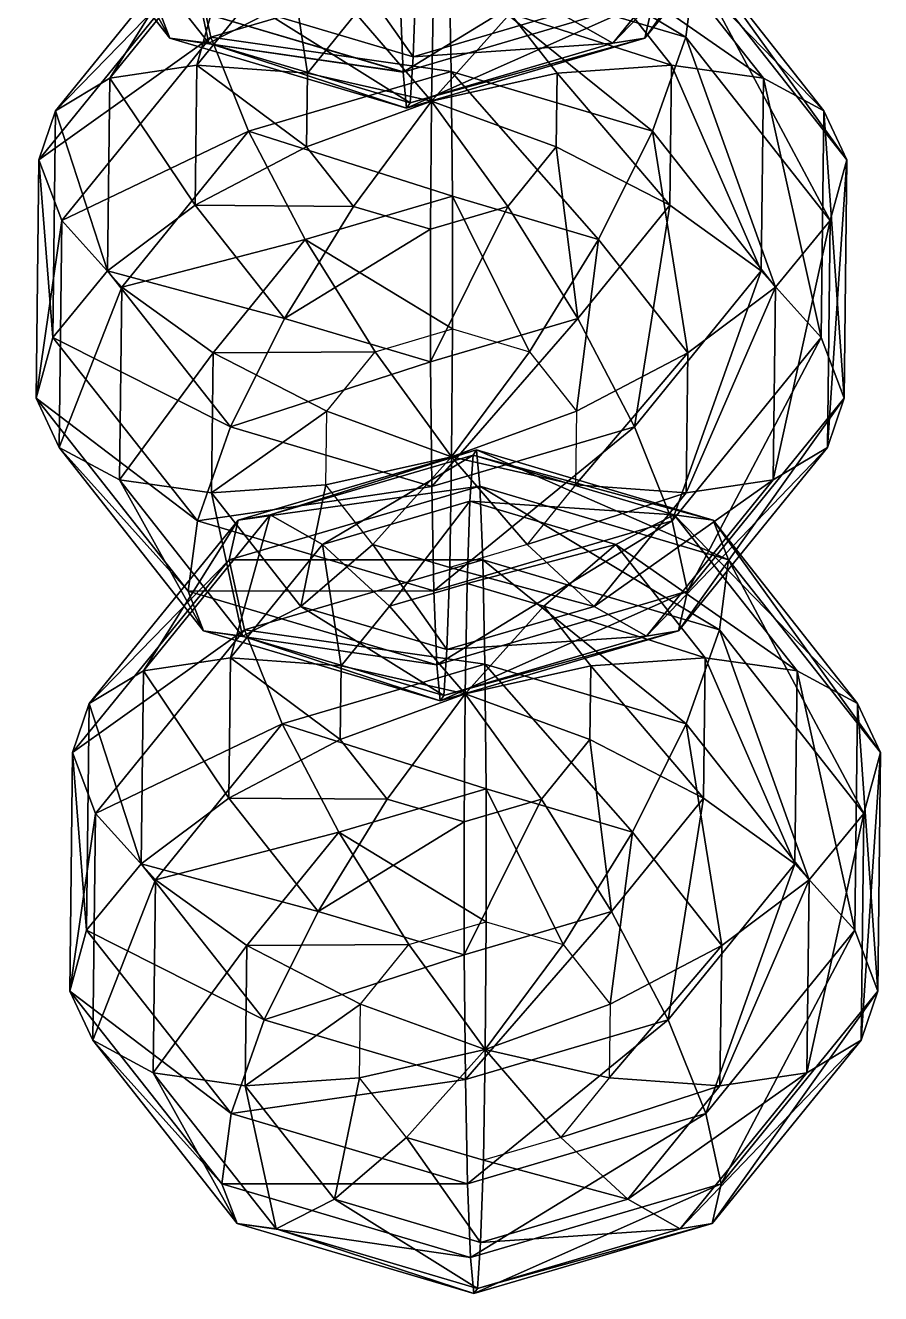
# Model space of a CAD drawing. Header units: metres. Extents: x -232 to 136, y -204 to 253.
# Drawn here: x -228 to -167.6, y -204.3 to -114.8 of the extents above; entities that cross this region are included whole.
import ezdxf

# ---------------------------------------------------------------- set-up
doc = ezdxf.new("R2010")
doc.units = ezdxf.units.M

msp = doc.modelspace()

# ---------------------------------------------------------------- linework, layer by layer
for points in [[(-184.29521, -115.65784, -584.7098), (-183.66586, -112.855415, -593.64557), (-172.60707, -99.23327, -587.6531), (-172.60696, -99.23317, -587.65295)], [(-184.29521, -115.65784, -584.7098), (-172.60707, -99.23327, -587.6531), (-173.77768, -102.7024, -579.01056), (-173.77757, -102.7023, -579.01044)], [(-228.02959, -102.7024, -577.58997), (-218.9209, -112.85541, -592.72235), (-217.82474, -115.65784, -583.8317), (-217.82463, -115.65774, -583.8316)], [(-223.7651, -105.00785, -569.5527), (-228.02959, -102.7024, -577.58997), (-217.82474, -115.65784, -583.8317), (-217.82463, -115.65774, -583.8316)], [(-186.56242, -116.0284, -575.6092), (-184.29521, -115.65784, -584.7098), (-173.77768, -102.7024, -579.01056), (-173.77757, -102.7023, -579.01044)], [(-186.56242, -116.0284, -575.6092), (-173.77768, -102.7024, -579.01056), (-177.61568, -105.00784, -570.76117), (-177.61557, -105.007744, -570.76105)], [(-223.7651, -105.00785, -569.5527), (-217.82474, -115.65784, -583.8317), (-215.08435, -116.0284, -574.8623), (-215.08424, -116.0283, -574.8622)], [(-217.2749, -105.923935, -562.83435), (-223.7651, -105.00785, -569.5527), (-215.08435, -116.0284, -574.8623), (-215.08424, -116.0283, -574.8622)], [(-181.41203, -115.59912, -474.60565), (-180.75665, -110.63917, -482.54715), (-198.32137, -105.435974, -479.68768), (-198.32126, -105.435875, -479.6876)], [(-181.41203, -115.59912, -474.60565), (-198.32137, -105.435974, -479.68768), (-198.11708, -110.65059, -471.8861), (-198.11697, -110.65049, -471.88602)], [(-190.24557, -113.93083, -567.2346), (-186.56242, -116.0284, -575.6092), (-177.61568, -105.00784, -570.76117), (-177.61557, -105.007744, -570.76105)], [(-217.2749, -105.923935, -562.83435), (-215.08435, -116.0284, -574.8623), (-210.96796, -113.93083, -566.692), (-210.96785, -113.93073, -566.6919)], [(-213.11511, -107.46619, -499.66037), (-215.93216, -117.57065, -511.5572), (-222.06186, -118.48673, -504.50836), (-222.06175, -118.48663, -504.50827)], [(-215.38232, -107.83675, -490.55978), (-213.11511, -107.46619, -499.66037), (-222.06186, -118.48673, -504.50836), (-222.06175, -118.48663, -504.50827)], [(-213.11511, -107.46619, -499.66037), (-209.43196, -109.56375, -508.0349), (-215.93216, -117.57065, -511.5572), (-215.93205, -117.57055, -511.5571)], [(-175.91243, -118.48674, -505.71683), (-188.70958, -109.56375, -508.57755), (-184.5932, -107.46619, -500.40723), (-184.5931, -107.46609, -500.40714)], [(-171.64795, -120.79218, -497.6796), (-175.91243, -118.48674, -505.71683), (-184.5932, -107.46619, -500.40723), (-184.5931, -107.46609, -500.40714)], [(-171.64795, -120.79218, -497.6796), (-184.5932, -107.46619, -500.40723), (-181.8528, -107.83675, -491.43777), (-181.85269, -107.83665, -491.43768)], [(-215.38232, -107.83675, -490.55978), (-222.06186, -118.48673, -504.50836), (-225.89986, -120.79218, -496.25894), (-225.89975, -120.79208, -496.25885)], [(-216.01167, -110.63917, -481.62396), (-215.38232, -107.83675, -490.55978), (-225.89986, -120.79218, -496.25894), (-225.89975, -120.79208, -496.25885)], [(-201.35617, -118.05861, -595.58185), (-201.56046, -112.843994, -603.3834), (-184.73598, -107.89546, -601.5419), (-184.73587, -107.89536, -601.54175)], [(-201.35617, -118.05861, -595.58185), (-184.73598, -107.89546, -601.5419), (-183.66586, -112.855415, -593.64557), (-183.66576, -112.855316, -593.64545)], [(-170.02663, -124.26132, -489.11017), (-171.64795, -120.79218, -497.6796), (-181.8528, -107.83675, -491.43777), (-181.85269, -107.83665, -491.43768)], [(-170.02663, -124.26132, -489.11017), (-181.8528, -107.83675, -491.43777), (-180.75665, -110.63917, -482.54715), (-180.75655, -110.63907, -482.54706)], [(-209.43196, -109.56375, -508.0349), (-208.11078, -118.1336, -516.7154), (-215.93216, -117.57065, -511.5572), (-215.93205, -117.57055, -511.5571)], [(-205.87852, -109.57046, -560.1206), (-210.96796, -113.93083, -566.692), (-200.64368, -116.9892, -568.37274), (-200.64357, -116.9891, -568.3726)], [(-209.43196, -109.56375, -508.0349), (-204.69342, -113.924126, -514.86365), (-208.11078, -118.1336, -516.7154), (-208.11067, -118.1335, -516.7153)], [(-205.87852, -109.57046, -560.1206), (-200.64368, -116.9892, -568.37274), (-200.45071, -111.17833, -561.0042), (-200.4506, -111.17823, -561.0041)], [(-182.40263, -117.57065, -512.4352), (-193.79901, -113.924126, -515.1489), (-188.70958, -109.56375, -508.57755), (-188.70947, -109.56365, -508.57745)], [(-175.91243, -118.48674, -505.71683), (-182.40263, -117.57065, -512.4352), (-188.70958, -109.56375, -508.57755), (-188.70947, -109.56365, -508.57745)], [(-216.01167, -110.63917, -481.62396), (-225.89986, -120.79218, -496.25894), (-227.07047, -124.261314, -487.61642), (-227.07036, -124.261215, -487.61633)], [(-214.94156, -115.59912, -473.72763), (-216.01167, -110.63917, -481.62396), (-227.07047, -124.261314, -487.61642), (-227.07036, -124.261215, -487.61633)], [(-198.11708, -110.65059, -471.8861), (-216.01167, -110.63917, -481.62396), (-214.94156, -115.59912, -473.72763), (-214.94145, -115.59902, -473.72754)], [(-197.96497, -118.02163, -466.07727), (-198.11708, -110.65059, -471.8861), (-214.94156, -115.59912, -473.72763), (-214.94145, -115.59902, -473.72754)], [(-183.7548, -122.2311, -468.39062), (-181.41203, -115.59912, -474.60565), (-198.11708, -110.65059, -471.8861), (-198.11697, -110.65049, -471.88602)], [(-183.7548, -122.2311, -468.39062), (-198.11708, -110.65059, -471.8861), (-197.96497, -118.02163, -466.07727), (-197.96486, -118.02153, -466.07718)], [(-171.20718, -128.55455, -480.84744), (-180.75665, -110.63917, -482.54715), (-181.41203, -115.59912, -474.60565), (-181.41193, -115.59902, -474.60556)], [(-171.20718, -128.55455, -480.84744), (-170.02663, -124.26132, -489.11017), (-180.75665, -110.63917, -482.54715), (-180.75655, -110.63907, -482.54706)], [(-200.45071, -111.17833, -561.0042), (-200.64368, -116.9892, -568.37274), (-190.24557, -113.93083, -567.2346), (-190.24547, -113.93073, -567.2345)], [(-218.9209, -112.85541, -592.72235), (-201.56046, -112.843994, -603.3834), (-201.35617, -118.05861, -595.58185), (-201.35606, -118.05851, -595.5817)], [(-201.35617, -118.05861, -595.58185), (-201.35617, -118.05861, -595.58185), (-218.9209, -112.85541, -592.72235), (-218.92079, -112.85531, -592.7222)], [(-217.82474, -115.65784, -583.8317), (-218.9209, -112.85541, -592.72235), (-201.35617, -118.05861, -595.58185), (-201.35606, -118.05851, -595.5817)], [(-199.22682, -112.31625, -514.2653), (-199.36333, -120.12048, -519.47815), (-204.69342, -113.924126, -514.86365), (-204.69331, -113.92403, -514.8635)], [(-201.11969, -120.60637, -586.5513), (-201.35617, -118.05861, -595.58185), (-183.66586, -112.855415, -593.64557), (-183.66576, -112.855316, -593.64545)], [(-201.11969, -120.60637, -586.5513), (-183.66586, -112.855415, -593.64557), (-184.29521, -115.65784, -584.7098), (-184.2951, -115.65774, -584.70966)], [(-193.79901, -113.924126, -515.1489), (-199.36333, -120.12048, -519.47815), (-199.22682, -112.31625, -514.2653), (-199.22672, -112.316154, -514.2652)], [(-210.96796, -113.93083, -566.692), (-215.08435, -116.0284, -574.8623), (-200.87418, -120.23787, -577.17566), (-200.87407, -120.23777, -577.17554)], [(-200.64368, -116.9892, -568.37274), (-200.64368, -116.9892, -568.37274), (-210.96796, -113.93083, -566.692), (-210.96785, -113.93073, -566.6919)], [(-210.96796, -113.93083, -566.692), (-200.87418, -120.23787, -577.17566), (-200.64368, -116.9892, -568.37274), (-200.64357, -116.9891, -568.3726)], [(-204.69342, -113.924126, -514.86365), (-199.36333, -120.12048, -519.47815), (-208.11078, -118.1336, -516.7154), (-208.11067, -118.1335, -516.7153)], [(-200.64368, -116.9892, -568.37274), (-186.56242, -116.0284, -575.6092), (-190.24557, -113.93083, -567.2346), (-190.24547, -113.93073, -567.2345)], [(-190.48326, -118.1336, -517.177), (-199.36333, -120.12048, -519.47815), (-193.79901, -113.924126, -515.1489), (-193.7989, -113.92403, -515.1488)], [(-182.40263, -117.57065, -512.4352), (-190.48326, -118.1336, -517.177), (-193.79901, -113.924126, -515.1489), (-193.7989, -113.92403, -515.1488)], [(-214.94156, -115.59912, -473.72763), (-227.07047, -124.261314, -487.61642), (-225.45909, -128.55455, -479.42682), (-225.45898, -128.55444, -479.42673)], [(-212.27672, -122.2311, -467.64374), (-214.94156, -115.59912, -473.72763), (-225.45909, -128.55455, -479.42682), (-225.45898, -128.55444, -479.42673)], [(-201.11969, -120.60637, -586.5513), (-201.11969, -120.60637, -586.5513), (-217.82474, -115.65784, -583.8317), (-217.82463, -115.65774, -583.8316)], [(-217.82474, -115.65784, -583.8317), (-201.35617, -118.05861, -595.58185), (-201.11969, -120.60637, -586.5513), (-201.11958, -120.60627, -586.55115)], [(-215.08435, -116.0284, -574.8623), (-217.82474, -115.65784, -583.8317), (-201.11969, -120.60637, -586.5513), (-201.11958, -120.60627, -586.55115)], [(-200.87418, -120.23787, -577.17566), (-200.87418, -120.23787, -577.17566), (-215.08435, -116.0284, -574.8623), (-215.08424, -116.0283, -574.8622)], [(-215.08435, -116.0284, -574.8623), (-201.11969, -120.60637, -586.5513), (-200.87418, -120.23787, -577.17566), (-200.87407, -120.23777, -577.17554)], [(-197.96497, -118.02163, -466.07727), (-214.94156, -115.59912, -473.72763), (-212.27672, -122.2311, -467.64374), (-212.27661, -122.231, -467.64365)], [(-200.87418, -120.23787, -577.17566), (-201.11969, -120.60637, -586.5513), (-184.29521, -115.65784, -584.7098), (-184.2951, -115.65774, -584.70966)], [(-200.87418, -120.23787, -577.17566), (-184.29521, -115.65784, -584.7098), (-186.56242, -116.0284, -575.6092), (-186.56232, -116.0283, -575.6091)], [(-200.64368, -116.9892, -568.37274), (-200.87418, -120.23787, -577.17566), (-186.56242, -116.0284, -575.6092), (-186.56232, -116.0283, -575.6091)], [(-175.07404, -133.25165, -473.70023), (-181.41203, -115.59912, -474.60565), (-183.7548, -122.2311, -468.39062), (-183.7547, -122.231, -468.39053)], [(-175.07404, -133.25165, -473.70023), (-171.20718, -128.55455, -480.84744), (-181.41203, -115.59912, -474.60565), (-181.41193, -115.59902, -474.60556)], [(-222.06186, -118.48673, -504.50836), (-215.93216, -117.57065, -511.5572), (-216.05159, -127.46772, -516.1182), (-216.05148, -127.46762, -516.1181)], [(-215.93216, -117.57065, -511.5572), (-208.17357, -123.3368, -519.1133), (-216.05159, -127.46772, -516.1182), (-216.05148, -127.46762, -516.1181)], [(-215.93216, -117.57065, -511.5572), (-208.11078, -118.1336, -516.7154), (-208.17357, -123.3368, -519.1133), (-208.17346, -123.3367, -519.11316)], [(-197.87993, -126.82755, -462.82968), (-197.96497, -118.02163, -466.07727), (-212.27672, -122.2311, -467.64374), (-212.27661, -122.231, -467.64365)], [(-208.11078, -118.1336, -516.7154), (-199.36333, -120.12048, -519.47815), (-208.17357, -123.3368, -519.1133), (-208.17346, -123.3367, -519.11316)], [(-190.54605, -123.3368, -519.5749), (-199.36333, -120.12048, -519.47815), (-190.48326, -118.1336, -517.177), (-190.48315, -118.1335, -517.1769)], [(-187.55565, -129.88593, -464.51044), (-183.7548, -122.2311, -468.39062), (-197.96497, -118.02163, -466.07727), (-197.96486, -118.02153, -466.07718)], [(-187.55565, -129.88593, -464.51044), (-197.96497, -118.02163, -466.07727), (-197.87993, -126.82755, -462.82968), (-197.87982, -126.82745, -462.8296)], [(-182.52206, -127.46772, -516.9962), (-190.54605, -123.3368, -519.5749), (-190.48326, -118.1336, -517.177), (-190.48315, -118.1335, -517.1769)], [(-182.52206, -127.46772, -516.9962), (-190.48326, -118.1336, -517.177), (-182.40263, -117.57065, -512.4352), (-182.40253, -117.57055, -512.43506)], [(-176.07681, -132.10889, -511.99457), (-182.52206, -127.46772, -516.9962), (-182.40263, -117.57065, -512.4352), (-182.40253, -117.57055, -512.43506)], [(-176.07681, -132.10889, -511.99457), (-182.40263, -117.57065, -512.4352), (-175.91243, -118.48674, -505.71683), (-175.91232, -118.48664, -505.71674)], [(-225.89986, -120.79218, -496.25894), (-222.06186, -118.48673, -504.50836), (-222.22626, -132.10889, -510.7861), (-222.22615, -132.10878, -510.786)], [(-222.06186, -118.48673, -504.50836), (-216.05159, -127.46772, -516.1182), (-222.22626, -132.10889, -510.7861), (-222.22615, -132.10878, -510.786)], [(-171.8412, -136.80597, -505.0595), (-176.07681, -132.10889, -511.99457), (-175.91243, -118.48674, -505.71683), (-175.91232, -118.48664, -505.71674)], [(-171.8412, -136.80597, -505.0595), (-175.91243, -118.48674, -505.71683), (-171.64795, -120.79218, -497.6796), (-171.64784, -120.79208, -497.6795)], [(-227.07047, -124.261314, -487.61642), (-225.89986, -120.79218, -496.25894), (-226.09311, -136.80598, -503.6389), (-226.093, -136.80588, -503.6388)], [(-225.89986, -120.79218, -496.25894), (-222.22626, -132.10889, -510.7861), (-226.09311, -136.80598, -503.6389), (-226.093, -136.80588, -503.6388)], [(-208.17357, -123.3368, -519.1133), (-199.36333, -120.12048, -519.47815), (-204.85782, -127.54627, -521.14136), (-204.85771, -127.54617, -521.14124)], [(-204.85782, -127.54627, -521.14136), (-199.36333, -120.12048, -519.47815), (-199.43001, -129.15414, -522.025), (-199.4299, -129.15404, -522.0249)], [(-199.43001, -129.15414, -522.025), (-199.36333, -120.12048, -519.47815), (-193.96341, -127.54627, -521.42664), (-193.9633, -127.54617, -521.4265)], [(-193.96341, -127.54627, -521.42664), (-199.36333, -120.12048, -519.47815), (-190.54605, -123.3368, -519.5749), (-190.54594, -123.3367, -519.57477)], [(-170.22983, -141.09921, -496.8699), (-171.8412, -136.80597, -505.0595), (-171.64795, -120.79218, -497.6796), (-171.64784, -120.79208, -497.6795)], [(-170.22983, -141.09921, -496.8699), (-171.64795, -120.79218, -497.6796), (-170.02663, -124.26132, -489.11017), (-170.02652, -124.26122, -489.11008)], [(-212.27672, -122.2311, -467.64374), (-225.45909, -128.55455, -479.42682), (-221.22348, -133.25165, -472.49176), (-221.22337, -133.25154, -472.49167)], [(-208.27803, -129.88593, -463.9678), (-212.27672, -122.2311, -467.64374), (-221.22348, -133.25165, -472.49176), (-221.22337, -133.25154, -472.49167)], [(-197.87993, -126.82755, -462.82968), (-212.27672, -122.2311, -467.64374), (-208.27803, -129.88593, -463.9678), (-208.27792, -129.88582, -463.9677)], [(-181.2487, -137.89282, -468.3681), (-183.7548, -122.2311, -468.39062), (-187.55565, -129.88593, -464.51044), (-187.55554, -129.88582, -464.51035)], [(-181.2487, -137.89282, -468.3681), (-175.07404, -133.25165, -473.70023), (-183.7548, -122.2311, -468.39062), (-183.7547, -122.231, -468.39053)], [(-216.05159, -127.46772, -516.1182), (-208.17357, -123.3368, -519.1133), (-204.85782, -127.54627, -521.14136), (-204.85771, -127.54617, -521.14124)], [(-189.02226, -135.47462, -520.5185), (-193.96341, -127.54627, -521.42664), (-190.54605, -123.3368, -519.5749), (-190.54594, -123.3367, -519.57477)], [(-189.02226, -135.47462, -520.5185), (-190.54605, -123.3368, -519.5749), (-182.52206, -127.46772, -516.9962), (-182.52196, -127.46762, -516.9961)], [(-227.07047, -124.261314, -487.61642), (-226.09311, -136.80598, -503.6389), (-227.27367, -141.09923, -495.37616), (-227.27356, -141.09912, -495.37607)], [(-225.45909, -128.55455, -479.42682), (-227.07047, -124.261314, -487.61642), (-227.27367, -141.09923, -495.37616), (-227.27356, -141.09912, -495.37607)], [(-171.40044, -144.56836, -488.2274), (-170.22983, -141.09921, -496.8699), (-170.02663, -124.26132, -489.11017), (-170.02652, -124.26122, -489.11008)], [(-171.40044, -144.56836, -488.2274), (-170.02663, -124.26132, -489.11017), (-171.20718, -128.55455, -480.84744), (-171.20708, -128.55444, -480.84735)], [(-197.87029, -136.20639, -462.46133), (-197.87993, -126.82755, -462.82968), (-208.27803, -129.88593, -463.9678), (-208.27792, -129.88582, -463.9677)], [(-192.44249, -137.81425, -463.34494), (-187.55565, -129.88593, -464.51044), (-197.87993, -126.82755, -462.82968), (-197.87982, -126.82745, -462.8296)], [(-192.44249, -137.81425, -463.34494), (-197.87993, -126.82755, -462.82968), (-197.87029, -136.20639, -462.46133), (-197.87018, -136.20628, -462.46124)], [(-222.22626, -132.10889, -510.7861), (-216.05159, -127.46772, -516.1182), (-209.74466, -135.47461, -519.9759), (-209.74455, -135.4745, -519.97577)], [(-216.05159, -127.46772, -516.1182), (-204.85782, -127.54627, -521.14136), (-209.74466, -135.47461, -519.9759), (-209.74455, -135.4745, -519.97577)], [(-209.74466, -135.47461, -519.9759), (-204.85782, -127.54627, -521.14136), (-199.43001, -129.15414, -522.025), (-199.4299, -129.15404, -522.0249)], [(-199.42036, -138.53297, -521.6566), (-199.43001, -129.15414, -522.025), (-193.96341, -127.54627, -521.42664), (-193.9633, -127.54617, -521.4265)], [(-199.42036, -138.53297, -521.6566), (-193.96341, -127.54627, -521.42664), (-189.02226, -135.47462, -520.5185), (-189.02216, -135.47452, -520.5184)], [(-185.02356, -143.12943, -516.8426), (-189.02226, -135.47462, -520.5185), (-182.52206, -127.46772, -516.9962), (-182.52196, -127.46762, -516.9961)], [(-185.02356, -143.12943, -516.8426), (-182.52206, -127.46772, -516.9962), (-176.07681, -132.10889, -511.99457), (-176.0767, -132.10878, -511.99448)], [(-225.45909, -128.55455, -479.42682), (-227.27367, -141.09923, -495.37616), (-225.65234, -144.56836, -486.80673), (-225.65224, -144.56825, -486.80664)], [(-221.22348, -133.25165, -472.49176), (-225.45909, -128.55455, -479.42682), (-225.65234, -144.56836, -486.80673), (-225.65224, -144.56825, -486.80664)], [(-175.23843, -146.8738, -479.97797), (-171.40044, -144.56836, -488.2274), (-171.20718, -128.55455, -480.84744), (-171.20708, -128.55444, -480.84735)], [(-175.23843, -146.8738, -479.97797), (-171.20718, -128.55455, -480.84744), (-175.07404, -133.25165, -473.70023), (-175.07393, -133.25154, -473.70013)], [(-209.74466, -135.47461, -519.9759), (-199.43001, -129.15414, -522.025), (-199.42036, -138.53297, -521.6566), (-199.42026, -138.53287, -521.6565)], [(-208.27803, -129.88593, -463.9678), (-221.22348, -133.25165, -472.49176), (-214.77821, -137.8928, -467.49008), (-214.7781, -137.8927, -467.49)], [(-203.33688, -137.81425, -463.05966), (-208.27803, -129.88593, -463.9678), (-214.77821, -137.8928, -467.49008), (-214.7781, -137.8927, -467.49)], [(-197.87029, -136.20639, -462.46133), (-208.27803, -129.88593, -463.9678), (-203.33688, -137.81425, -463.05966), (-203.33678, -137.81415, -463.05957)], [(-189.12672, -142.02374, -465.37305), (-187.55565, -129.88593, -464.51044), (-192.44249, -137.81425, -463.34494), (-192.44238, -137.81415, -463.34485)], [(-189.12672, -142.02374, -465.37305), (-181.2487, -137.89282, -468.3681), (-187.55565, -129.88593, -464.51044), (-187.55554, -129.88582, -464.51035)], [(-226.09311, -136.80598, -503.6389), (-222.22626, -132.10889, -510.7861), (-213.54549, -143.12943, -516.0957), (-213.54538, -143.12932, -516.0956)], [(-222.22626, -132.10889, -510.7861), (-209.74466, -135.47461, -519.9759), (-213.54549, -143.12943, -516.0957), (-213.54538, -143.12932, -516.0956)], [(-182.35873, -149.76141, -510.7587), (-185.02356, -143.12943, -516.8426), (-176.07681, -132.10889, -511.99457), (-176.0767, -132.10878, -511.99448)], [(-182.35873, -149.76141, -510.7587), (-176.07681, -132.10889, -511.99457), (-171.8412, -136.80597, -505.0595), (-171.8411, -136.80586, -505.05942)], [(-221.22348, -133.25165, -472.49176), (-225.65234, -144.56836, -486.80673), (-221.38786, -146.87381, -478.7695), (-221.38776, -146.8737, -478.7694)], [(-214.77821, -137.8928, -467.49008), (-221.22348, -133.25165, -472.49176), (-221.38786, -146.87381, -478.7695), (-221.38776, -146.8737, -478.7694)], [(-181.36813, -147.78989, -472.92914), (-175.23843, -146.8738, -479.97797), (-175.07404, -133.25165, -473.70023), (-175.07393, -133.25154, -473.70013)], [(-181.36813, -147.78989, -472.92914), (-175.07404, -133.25165, -473.70023), (-181.2487, -137.89282, -468.3681), (-181.2486, -137.89272, -468.368)], [(-213.54549, -143.12943, -516.0957), (-209.74466, -135.47461, -519.9759), (-199.42036, -138.53297, -521.6566), (-199.42026, -138.53287, -521.6565)], [(-199.42036, -138.53297, -521.6566), (-199.42036, -138.53297, -521.6566), (-209.74466, -135.47461, -519.9759), (-209.74455, -135.4745, -519.97577)], [(-199.33533, -147.33891, -518.40906), (-199.42036, -138.53297, -521.6566), (-189.02226, -135.47462, -520.5185), (-189.02216, -135.47452, -520.5184)], [(-199.33533, -147.33891, -518.40906), (-189.02226, -135.47462, -520.5185), (-185.02356, -143.12943, -516.8426), (-185.02345, -143.12932, -516.84247)], [(-227.27367, -141.09923, -495.37616), (-226.09311, -136.80598, -503.6389), (-215.88826, -149.76141, -509.88068), (-215.88815, -149.7613, -509.88058)], [(-226.09311, -136.80598, -503.6389), (-213.54549, -143.12943, -516.0957), (-215.88826, -149.76141, -509.88068), (-215.88815, -149.7613, -509.88058)], [(-197.87029, -136.20639, -462.46133), (-197.93697, -145.24005, -465.0082), (-203.33688, -137.81425, -463.05966), (-203.33678, -137.81415, -463.05957)], [(-192.44249, -137.81425, -463.34494), (-197.93697, -145.24005, -465.0082), (-197.87029, -136.20639, -462.46133), (-197.87018, -136.20628, -462.46124)], [(-181.28862, -154.72136, -502.86237), (-182.35873, -149.76141, -510.7587), (-171.8412, -136.80597, -505.0595), (-171.8411, -136.80586, -505.05942)], [(-181.28862, -154.72136, -502.86237), (-171.8412, -136.80597, -505.0595), (-170.22983, -141.09921, -496.8699), (-170.22972, -141.0991, -496.8698)], [(-214.77821, -137.8928, -467.49008), (-221.38786, -146.87381, -478.7695), (-214.89766, -147.78989, -472.05115), (-214.89755, -147.78978, -472.05106)], [(-206.75424, -142.02374, -464.91144), (-214.77821, -137.8928, -467.49008), (-214.89766, -147.78989, -472.05115), (-214.89755, -147.78978, -472.05106)], [(-203.33688, -137.81425, -463.05966), (-214.77821, -137.8928, -467.49008), (-206.75424, -142.02374, -464.91144), (-206.75414, -142.02364, -464.91135)], [(-203.33688, -137.81425, -463.05966), (-197.93697, -145.24005, -465.0082), (-206.75424, -142.02374, -464.91144), (-206.75414, -142.02364, -464.91135)], [(-189.12672, -142.02374, -465.37305), (-197.93697, -145.24005, -465.0082), (-192.44249, -137.81425, -463.34494), (-192.44238, -137.81415, -463.34485)], [(-189.18951, -147.22693, -467.7709), (-181.36813, -147.78989, -472.92914), (-181.2487, -137.89282, -468.3681), (-181.2486, -137.89272, -468.368)], [(-189.18951, -147.22693, -467.7709), (-181.2487, -137.89282, -468.3681), (-189.12672, -142.02374, -465.37305), (-189.12662, -142.02364, -465.37296)], [(-213.54549, -143.12943, -516.0957), (-199.42036, -138.53297, -521.6566), (-199.33533, -147.33891, -518.40906), (-199.33522, -147.3388, -518.40894)], [(-227.27367, -141.09923, -495.37616), (-215.88826, -149.76141, -509.88068), (-216.54364, -154.72136, -501.93918), (-216.54353, -154.72125, -501.9391)], [(-225.65234, -144.56836, -486.80673), (-227.27367, -141.09923, -495.37616), (-216.54364, -154.72136, -501.93918), (-216.54353, -154.72125, -501.9391)], [(-181.91797, -157.52379, -493.92654), (-181.28862, -154.72136, -502.86237), (-170.22983, -141.09921, -496.8699), (-170.22972, -141.0991, -496.8698)], [(-181.91797, -157.52379, -493.92654), (-170.22983, -141.09921, -496.8699), (-171.40044, -144.56836, -488.2274), (-171.40033, -144.56825, -488.2273)], [(-206.75424, -142.02374, -464.91144), (-214.89766, -147.78989, -472.05115), (-206.81703, -147.22693, -467.30933), (-206.81693, -147.22682, -467.30923)], [(-206.75424, -142.02374, -464.91144), (-197.93697, -145.24005, -465.0082), (-206.81703, -147.22693, -467.30933), (-206.81693, -147.22682, -467.30923)], [(-189.18951, -147.22693, -467.7709), (-197.93697, -145.24005, -465.0082), (-189.12672, -142.02374, -465.37305), (-189.12662, -142.02364, -465.37296)], [(-215.88826, -149.76141, -509.88068), (-213.54549, -143.12943, -516.0957), (-199.33533, -147.33891, -518.40906), (-199.33522, -147.3388, -518.40894)], [(-199.33533, -147.33891, -518.40906), (-199.33533, -147.33891, -518.40906), (-213.54549, -143.12943, -516.0957), (-213.54538, -143.12932, -516.0956)], [(-199.18321, -154.70995, -512.6002), (-199.33533, -147.33891, -518.40906), (-185.02356, -143.12943, -516.8426), (-185.02345, -143.12932, -516.84247)], [(-199.18321, -154.70995, -512.6002), (-185.02356, -143.12943, -516.8426), (-182.35873, -149.76141, -510.7587), (-182.35863, -149.7613, -510.7586)], [(-225.65234, -144.56836, -486.80673), (-216.54364, -154.72136, -501.93918), (-215.4475, -157.52379, -493.04855), (-215.44739, -157.52368, -493.04846)], [(-221.38786, -146.87381, -478.7695), (-225.65234, -144.56836, -486.80673), (-215.4475, -157.52379, -493.04855), (-215.44739, -157.52368, -493.04846)], [(-196.1806, -144.75418, -397.93506), (-210.73787, -149.33215, -408.87717), (-213.00508, -149.70271, -399.77658), (-213.00497, -149.7026, -399.7765)], [(-195.94412, -147.30194, -388.90448), (-196.1806, -144.75418, -397.93506), (-213.00508, -149.70271, -399.77658), (-213.00497, -149.7026, -399.7765)], [(-196.1806, -144.75418, -397.93506), (-196.42612, -145.12268, -407.31067), (-210.73787, -149.33215, -408.87717), (-210.73776, -149.33205, -408.87708)], [(-179.47556, -149.70271, -400.65457), (-196.42612, -145.12268, -407.31067), (-196.1806, -144.75418, -397.93506), (-196.1805, -144.75407, -397.93497)], [(-178.37941, -152.50513, -391.76395), (-179.47556, -149.70271, -400.65457), (-196.1806, -144.75418, -397.93506), (-196.1805, -144.75407, -397.93497)], [(-178.37941, -152.50513, -391.76395), (-196.1806, -144.75418, -397.93506), (-195.94412, -147.30194, -388.90448), (-195.94402, -147.30183, -388.9044)], [(-184.18518, -157.89435, -484.82596), (-181.91797, -157.52379, -493.92654), (-171.40044, -144.56836, -488.2274), (-171.40033, -144.56825, -488.2273)], [(-184.18518, -157.89435, -484.82596), (-171.40044, -144.56836, -488.2274), (-175.23843, -146.8738, -479.97797), (-175.23833, -146.87369, -479.97787)], [(-196.42612, -145.12268, -407.31067), (-207.05472, -151.42972, -417.2517), (-210.73787, -149.33215, -408.87717), (-210.73776, -149.33205, -408.87708)], [(-196.42612, -145.12268, -407.31067), (-196.65662, -148.37135, -416.1136), (-207.05472, -151.42972, -417.2517), (-207.05461, -151.42961, -417.25162)], [(-206.81703, -147.22693, -467.30933), (-197.93697, -145.24005, -465.0082), (-203.50128, -151.4364, -469.3374), (-203.50117, -151.4363, -469.3373)], [(-203.50128, -151.4364, -469.3374), (-197.93697, -145.24005, -465.0082), (-198.07347, -153.04428, -470.22104), (-198.07336, -153.04417, -470.22095)], [(-198.07347, -153.04428, -470.22104), (-197.93697, -145.24005, -465.0082), (-192.60687, -151.4364, -469.62268), (-192.60677, -151.4363, -469.6226)], [(-192.60687, -151.4364, -469.62268), (-197.93697, -145.24005, -465.0082), (-189.18951, -147.22693, -467.7709), (-189.1894, -147.22682, -467.7708)], [(-182.21596, -149.33215, -409.62402), (-196.65662, -148.37135, -416.1136), (-196.42612, -145.12268, -407.31067), (-196.42601, -145.12257, -407.31058)], [(-179.47556, -149.70271, -400.65457), (-182.21596, -149.33215, -409.62402), (-196.42612, -145.12268, -407.31067), (-196.42601, -145.12257, -407.31058)], [(-221.38786, -146.87381, -478.7695), (-215.4475, -157.52379, -493.04855), (-212.7071, -157.89435, -484.0791), (-212.707, -157.89424, -484.079)], [(-214.89766, -147.78989, -472.05115), (-221.38786, -146.87381, -478.7695), (-212.7071, -157.89435, -484.0791), (-212.707, -157.89424, -484.079)], [(-187.86833, -155.79678, -476.45142), (-184.18518, -157.89435, -484.82596), (-175.23843, -146.8738, -479.97797), (-175.23833, -146.87369, -479.97787)], [(-187.86833, -155.79678, -476.45142), (-175.23843, -146.8738, -479.97797), (-181.36813, -147.78989, -472.92914), (-181.36803, -147.78978, -472.92905)], [(-215.88826, -149.76141, -509.88068), (-199.33533, -147.33891, -518.40906), (-199.18321, -154.70995, -512.6002), (-199.1831, -154.70984, -512.6001)], [(-206.81703, -147.22693, -467.30933), (-214.89766, -147.78989, -472.05115), (-208.59071, -155.79678, -475.90878), (-208.5906, -155.79668, -475.9087)], [(-214.89766, -147.78989, -472.05115), (-212.7071, -157.89435, -484.0791), (-208.59071, -155.79678, -475.90878), (-208.5906, -155.79668, -475.9087)], [(-195.94412, -147.30194, -388.90448), (-213.00508, -149.70271, -399.77658), (-213.63443, -152.50513, -390.84076), (-213.63432, -152.50502, -390.84067)], [(-195.73984, -152.51656, -381.1029), (-195.94412, -147.30194, -388.90448), (-213.63443, -152.50513, -390.84076), (-213.63432, -152.50502, -390.84067)], [(-206.81703, -147.22693, -467.30933), (-208.59071, -155.79678, -475.90878), (-203.50128, -151.4364, -469.3374), (-203.50117, -151.4363, -469.3373)], [(-179.03479, -157.46509, -383.82245), (-178.37941, -152.50513, -391.76395), (-195.94412, -147.30194, -388.90448), (-195.94402, -147.30183, -388.9044)], [(-179.03479, -157.46509, -383.82245), (-195.94412, -147.30194, -388.90448), (-195.73984, -152.51656, -381.1029), (-195.73973, -152.51645, -381.1028)], [(-192.60687, -151.4364, -469.62268), (-181.36813, -147.78989, -472.92914), (-189.18951, -147.22693, -467.7709), (-189.1894, -147.22682, -467.7708)], [(-192.60687, -151.4364, -469.62268), (-187.86833, -155.79678, -476.45142), (-181.36813, -147.78989, -472.92914), (-181.36803, -147.78978, -472.92905)], [(-196.65662, -148.37135, -416.1136), (-202.31618, -155.79008, -424.08044), (-207.05472, -151.42972, -417.2517), (-207.05461, -151.42961, -417.25162)], [(-196.65662, -148.37135, -416.1136), (-196.84958, -154.18222, -423.4821), (-202.31618, -155.79008, -424.08044), (-202.31607, -155.78998, -424.08035)], [(-186.33234, -151.42972, -417.79434), (-196.84958, -154.18222, -423.4821), (-196.65662, -148.37135, -416.1136), (-196.65651, -148.37125, -416.1135)], [(-182.21596, -149.33215, -409.62402), (-186.33234, -151.42972, -417.79434), (-196.65662, -148.37135, -416.1136), (-196.65651, -148.37125, -416.1135)], [(-210.73787, -149.33215, -408.87717), (-213.55492, -159.43661, -420.774), (-219.68462, -160.35269, -413.72516), (-219.68451, -160.35258, -413.72507)], [(-213.00508, -149.70271, -399.77658), (-210.73787, -149.33215, -408.87717), (-219.68462, -160.35269, -413.72516), (-219.68451, -160.35258, -413.72507)], [(-210.73787, -149.33215, -408.87717), (-207.05472, -151.42972, -417.2517), (-213.55492, -159.43661, -420.774), (-213.55481, -159.43651, -420.7739)], [(-173.53519, -160.3527, -414.93362), (-186.33234, -151.42972, -417.79434), (-182.21596, -149.33215, -409.62402), (-182.21585, -149.33205, -409.62393)], [(-169.2707, -162.65814, -406.8964), (-173.53519, -160.3527, -414.93362), (-182.21596, -149.33215, -409.62402), (-182.21585, -149.33205, -409.62393)], [(-169.2707, -162.65814, -406.8964), (-182.21596, -149.33215, -409.62402), (-179.47556, -149.70271, -400.65457), (-179.47545, -149.7026, -400.65448)], [(-213.00508, -149.70271, -399.77658), (-219.68462, -160.35269, -413.72516), (-223.52261, -162.65814, -405.47574), (-223.5225, -162.65804, -405.47565)], [(-213.63443, -152.50513, -390.84076), (-213.00508, -149.70271, -399.77658), (-223.52261, -162.65814, -405.47574), (-223.5225, -162.65804, -405.47565)], [(-216.54364, -154.72136, -501.93918), (-215.88826, -149.76141, -509.88068), (-199.18321, -154.70995, -512.6002), (-199.1831, -154.70984, -512.6001)], [(-199.18321, -154.70995, -512.6002), (-199.18321, -154.70995, -512.6002), (-215.88826, -149.76141, -509.88068), (-215.88815, -149.7613, -509.88058)], [(-198.97893, -159.92456, -504.79865), (-199.18321, -154.70995, -512.6002), (-182.35873, -149.76141, -510.7587), (-182.35863, -149.7613, -510.7586)], [(-198.97893, -159.92456, -504.79865), (-182.35873, -149.76141, -510.7587), (-181.28862, -154.72136, -502.86237), (-181.28851, -154.72125, -502.86227)], [(-167.64938, -166.12729, -398.32697), (-169.2707, -162.65814, -406.8964), (-179.47556, -149.70271, -400.65457), (-179.47545, -149.7026, -400.65448)], [(-167.64938, -166.12729, -398.32697), (-179.47556, -149.70271, -400.65457), (-178.37941, -152.50513, -391.76395), (-178.3793, -152.50502, -391.76385)], [(-207.05472, -151.42972, -417.2517), (-205.73354, -159.99957, -425.93222), (-213.55492, -159.43661, -420.774), (-213.55481, -159.43651, -420.7739)], [(-203.50128, -151.4364, -469.3374), (-208.59071, -155.79678, -475.90878), (-198.26643, -158.85515, -477.58954), (-198.26633, -158.85504, -477.58945)], [(-207.05472, -151.42972, -417.2517), (-202.31618, -155.79008, -424.08044), (-205.73354, -159.99957, -425.93222), (-205.73343, -159.99947, -425.93213)], [(-198.07347, -153.04428, -470.22104), (-198.07347, -153.04428, -470.22104), (-203.50128, -151.4364, -469.3374), (-203.50117, -151.4363, -469.3373)], [(-203.50128, -151.4364, -469.3374), (-198.26643, -158.85515, -477.58954), (-198.07347, -153.04428, -470.22104), (-198.07336, -153.04417, -470.22095)], [(-198.07347, -153.04428, -470.22104), (-187.86833, -155.79678, -476.45142), (-192.60687, -151.4364, -469.62268), (-192.60677, -151.4363, -469.6226)], [(-186.33234, -151.42972, -417.79434), (-191.42178, -155.79008, -424.36572), (-196.84958, -154.18222, -423.4821), (-196.84947, -154.18211, -423.482)], [(-180.02539, -159.43661, -421.65198), (-191.42178, -155.79008, -424.36572), (-186.33234, -151.42972, -417.79434), (-186.33223, -151.42961, -417.79425)], [(-173.53519, -160.3527, -414.93362), (-180.02539, -159.43661, -421.65198), (-186.33234, -151.42972, -417.79434), (-186.33223, -151.42961, -417.79425)], [(-213.63443, -152.50513, -390.84076), (-223.52261, -162.65814, -405.47574), (-224.69322, -166.12729, -396.83322), (-224.69312, -166.12718, -396.83313)], [(-212.56432, -157.46509, -382.94443), (-213.63443, -152.50513, -390.84076), (-224.69322, -166.12729, -396.83322), (-224.69312, -166.12718, -396.83313)], [(-195.73984, -152.51656, -381.1029), (-213.63443, -152.50513, -390.84076), (-212.56432, -157.46509, -382.94443), (-212.56421, -157.46498, -382.94434)], [(-195.58772, -159.88759, -375.29407), (-195.73984, -152.51656, -381.1029), (-212.56432, -157.46509, -382.94443), (-212.56421, -157.46498, -382.94434)], [(-198.07347, -153.04428, -470.22104), (-198.26643, -158.85515, -477.58954), (-187.86833, -155.79678, -476.45142), (-187.86823, -155.79668, -476.45132)], [(-181.37756, -164.09708, -377.60742), (-179.03479, -157.46509, -383.82245), (-195.73984, -152.51656, -381.1029), (-195.73973, -152.51645, -381.1028)], [(-181.37756, -164.09708, -377.60742), (-195.73984, -152.51656, -381.1029), (-195.58772, -159.88759, -375.29407), (-195.58762, -159.88748, -375.29398)], [(-168.82994, -170.42052, -390.06424), (-178.37941, -152.50513, -391.76395), (-179.03479, -157.46509, -383.82245), (-179.03468, -157.46498, -383.82236)], [(-168.82994, -170.42052, -390.06424), (-167.64938, -166.12729, -398.32697), (-178.37941, -152.50513, -391.76395), (-178.3793, -152.50502, -391.76385)], [(-216.54364, -154.72136, -501.93918), (-199.18321, -154.70995, -512.6002), (-198.97893, -159.92456, -504.79865), (-198.97882, -159.92445, -504.79855)], [(-198.97893, -159.92456, -504.79865), (-198.97893, -159.92456, -504.79865), (-216.54364, -154.72136, -501.93918), (-216.54353, -154.72125, -501.9391)], [(-215.4475, -157.52379, -493.04855), (-216.54364, -154.72136, -501.93918), (-198.97893, -159.92456, -504.79865), (-198.97882, -159.92445, -504.79855)], [(-196.84958, -154.18222, -423.4821), (-196.98608, -161.98645, -428.69492), (-202.31618, -155.79008, -424.08044), (-202.31607, -155.78998, -424.08035)], [(-198.74245, -162.47232, -495.76807), (-198.97893, -159.92456, -504.79865), (-181.28862, -154.72136, -502.86237), (-181.28851, -154.72125, -502.86227)], [(-198.74245, -162.47232, -495.76807), (-181.28862, -154.72136, -502.86237), (-181.91797, -157.52379, -493.92654), (-181.91786, -157.52368, -493.92645)], [(-191.42178, -155.79008, -424.36572), (-196.98608, -161.98645, -428.69492), (-196.84958, -154.18222, -423.4821), (-196.84947, -154.18211, -423.482)], [(-208.59071, -155.79678, -475.90878), (-212.7071, -157.89435, -484.0791), (-198.49693, -162.10382, -486.39246), (-198.49683, -162.10371, -486.39236)], [(-198.26643, -158.85515, -477.58954), (-198.26643, -158.85515, -477.58954), (-208.59071, -155.79678, -475.90878), (-208.5906, -155.79668, -475.9087)], [(-208.59071, -155.79678, -475.90878), (-198.49693, -162.10382, -486.39246), (-198.26643, -158.85515, -477.58954), (-198.26633, -158.85504, -477.58945)], [(-202.31618, -155.79008, -424.08044), (-196.98608, -161.98645, -428.69492), (-205.73354, -159.99957, -425.93222), (-205.73343, -159.99947, -425.93213)], [(-198.26643, -158.85515, -477.58954), (-184.18518, -157.89435, -484.82596), (-187.86833, -155.79678, -476.45142), (-187.86823, -155.79668, -476.45132)], [(-188.10602, -159.99957, -426.3938), (-196.98608, -161.98645, -428.69492), (-191.42178, -155.79008, -424.36572), (-191.42168, -155.78998, -424.36563)], [(-180.02539, -159.43661, -421.65198), (-188.10602, -159.99957, -426.3938), (-191.42178, -155.79008, -424.36572), (-191.42168, -155.78998, -424.36563)], [(-212.56432, -157.46509, -382.94443), (-224.69322, -166.12729, -396.83322), (-223.08185, -170.42052, -388.64362), (-223.08174, -170.42041, -388.64352)], [(-209.89948, -164.09708, -376.86053), (-212.56432, -157.46509, -382.94443), (-223.08185, -170.42052, -388.64362), (-223.08174, -170.42041, -388.64352)], [(-198.74245, -162.47232, -495.76807), (-198.74245, -162.47232, -495.76807), (-215.4475, -157.52379, -493.04855), (-215.44739, -157.52368, -493.04846)], [(-215.4475, -157.52379, -493.04855), (-198.97893, -159.92456, -504.79865), (-198.74245, -162.47232, -495.76807), (-198.74234, -162.47221, -495.76797)], [(-212.7071, -157.89435, -484.0791), (-215.4475, -157.52379, -493.04855), (-198.74245, -162.47232, -495.76807), (-198.74234, -162.47221, -495.76797)], [(-195.58772, -159.88759, -375.29407), (-212.56432, -157.46509, -382.94443), (-209.89948, -164.09708, -376.86053), (-209.89937, -164.09697, -376.86044)], [(-198.49693, -162.10382, -486.39246), (-198.74245, -162.47232, -495.76807), (-181.91797, -157.52379, -493.92654), (-181.91786, -157.52368, -493.92645)], [(-198.49693, -162.10382, -486.39246), (-181.91797, -157.52379, -493.92654), (-184.18518, -157.89435, -484.82596), (-184.18507, -157.89424, -484.82587)], [(-172.6968, -175.11761, -382.91702), (-179.03479, -157.46509, -383.82245), (-181.37756, -164.09708, -377.60742), (-181.37746, -164.09697, -377.60733)], [(-172.6968, -175.11761, -382.91702), (-168.82994, -170.42052, -390.06424), (-179.03479, -157.46509, -383.82245), (-179.03468, -157.46498, -383.82236)], [(-198.49693, -162.10382, -486.39246), (-198.49693, -162.10382, -486.39246), (-212.7071, -157.89435, -484.0791), (-212.707, -157.89424, -484.079)], [(-212.7071, -157.89435, -484.0791), (-198.74245, -162.47232, -495.76807), (-198.49693, -162.10382, -486.39246), (-198.49683, -162.10371, -486.39236)], [(-198.26643, -158.85515, -477.58954), (-198.49693, -162.10382, -486.39246), (-184.18518, -157.89435, -484.82596), (-184.18507, -157.89424, -484.82587)], [(-219.68462, -160.35269, -413.72516), (-213.55492, -159.43661, -420.774), (-213.67435, -169.3337, -425.33502), (-213.67424, -169.33359, -425.33493)], [(-213.55492, -159.43661, -420.774), (-205.79633, -165.20276, -428.33008), (-213.67435, -169.3337, -425.33502), (-213.67424, -169.33359, -425.33493)], [(-213.55492, -159.43661, -420.774), (-205.73354, -159.99957, -425.93222), (-205.79633, -165.20276, -428.33008), (-205.79622, -165.20265, -428.33)], [(-180.14482, -169.33368, -426.21304), (-188.10602, -159.99957, -426.3938), (-180.02539, -159.43661, -421.65198), (-180.02528, -159.43651, -421.6519)], [(-173.69957, -173.97485, -421.21136), (-180.14482, -169.33368, -426.21304), (-180.02539, -159.43661, -421.65198), (-180.02528, -159.43651, -421.6519)], [(-173.69957, -173.97485, -421.21136), (-180.02539, -159.43661, -421.65198), (-173.53519, -160.3527, -414.93362), (-173.53508, -160.3526, -414.93353)], [(-195.50269, -168.69353, -372.04648), (-195.58772, -159.88759, -375.29407), (-209.89948, -164.09708, -376.86053), (-209.89937, -164.09697, -376.86044)], [(-205.73354, -159.99957, -425.93222), (-196.98608, -161.98645, -428.69492), (-205.79633, -165.20276, -428.33008), (-205.79622, -165.20265, -428.33)], [(-188.16881, -165.20276, -428.7917), (-196.98608, -161.98645, -428.69492), (-188.10602, -159.99957, -426.3938), (-188.10591, -159.99947, -426.3937)], [(-185.1784, -171.75189, -373.72723), (-181.37756, -164.09708, -377.60742), (-195.58772, -159.88759, -375.29407), (-195.58762, -159.88748, -375.29398)], [(-185.1784, -171.75189, -373.72723), (-195.58772, -159.88759, -375.29407), (-195.50269, -168.69353, -372.04648), (-195.50258, -168.69342, -372.0464)], [(-180.14482, -169.33368, -426.21304), (-188.16881, -165.20276, -428.7917), (-188.10602, -159.99957, -426.3938), (-188.10591, -159.99947, -426.3937)], [(-223.52261, -162.65814, -405.47574), (-219.68462, -160.35269, -413.72516), (-219.849, -173.97485, -420.0029), (-219.84889, -173.97475, -420.0028)], [(-219.68462, -160.35269, -413.72516), (-213.67435, -169.3337, -425.33502), (-219.849, -173.97485, -420.0029), (-219.84889, -173.97475, -420.0028)], [(-169.46396, -178.67194, -414.2763), (-173.69957, -173.97485, -421.21136), (-173.53519, -160.3527, -414.93362), (-173.53508, -160.3526, -414.93353)], [(-169.46396, -178.67194, -414.2763), (-173.53519, -160.3527, -414.93362), (-169.2707, -162.65814, -406.8964), (-169.2706, -162.65804, -406.8963)], [(-205.79633, -165.20276, -428.33008), (-196.98608, -161.98645, -428.69492), (-202.48056, -169.41223, -430.3582), (-202.48045, -169.41212, -430.3581)], [(-202.48056, -169.41223, -430.3582), (-196.98608, -161.98645, -428.69492), (-197.05276, -171.02011, -431.24182), (-197.05266, -171.02, -431.24173)], [(-197.05276, -171.02011, -431.24182), (-196.98608, -161.98645, -428.69492), (-191.58617, -169.41225, -430.64346), (-191.58606, -169.41214, -430.64337)], [(-191.58617, -169.41225, -430.64346), (-196.98608, -161.98645, -428.69492), (-188.16881, -165.20276, -428.7917), (-188.1687, -165.20265, -428.7916)], [(-224.69322, -166.12729, -396.83322), (-223.52261, -162.65814, -405.47574), (-223.71587, -178.67195, -412.85568), (-223.71576, -178.67184, -412.8556)], [(-223.52261, -162.65814, -405.47574), (-219.849, -173.97485, -420.0029), (-223.71587, -178.67195, -412.85568), (-223.71576, -178.67184, -412.8556)], [(-167.85258, -182.96518, -406.0867), (-169.46396, -178.67194, -414.2763), (-169.2707, -162.65814, -406.8964), (-169.2706, -162.65804, -406.8963)], [(-167.85258, -182.96518, -406.0867), (-169.2707, -162.65814, -406.8964), (-167.64938, -166.12729, -398.32697), (-167.64928, -166.12718, -398.32687)], [(-209.89948, -164.09708, -376.86053), (-223.08185, -170.42052, -388.64362), (-218.84624, -175.11761, -381.70856), (-218.84613, -175.11751, -381.70847)], [(-205.90079, -171.75189, -373.1846), (-209.89948, -164.09708, -376.86053), (-218.84624, -175.11761, -381.70856), (-218.84613, -175.11751, -381.70847)], [(-195.50269, -168.69353, -372.04648), (-209.89948, -164.09708, -376.86053), (-205.90079, -171.75189, -373.1846), (-205.90068, -171.75179, -373.1845)], [(-178.87146, -179.75879, -377.5849), (-181.37756, -164.09708, -377.60742), (-185.1784, -171.75189, -373.72723), (-185.1783, -171.75179, -373.72714)], [(-178.87146, -179.75879, -377.5849), (-172.6968, -175.11761, -382.91702), (-181.37756, -164.09708, -377.60742), (-181.37746, -164.09697, -377.60733)], [(-213.67435, -169.3337, -425.33502), (-205.79633, -165.20276, -428.33008), (-202.48056, -169.41223, -430.3582), (-202.48045, -169.41212, -430.3581)], [(-186.64502, -177.34059, -429.73532), (-191.58617, -169.41225, -430.64346), (-188.16881, -165.20276, -428.7917), (-188.1687, -165.20265, -428.7916)], [(-186.64502, -177.34059, -429.73532), (-188.16881, -165.20276, -428.7917), (-180.14482, -169.33368, -426.21304), (-180.14471, -169.33357, -426.21295)], [(-224.69322, -166.12729, -396.83322), (-223.71587, -178.67195, -412.85568), (-224.89642, -182.9652, -404.59296), (-224.89632, -182.96509, -404.59286)], [(-223.08185, -170.42052, -388.64362), (-224.69322, -166.12729, -396.83322), (-224.89642, -182.9652, -404.59296), (-224.89632, -182.96509, -404.59286)], [(-169.0232, -186.43433, -397.44418), (-167.85258, -182.96518, -406.0867), (-167.64938, -166.12729, -398.32697), (-167.64928, -166.12718, -398.32687)], [(-169.0232, -186.43433, -397.44418), (-167.64938, -166.12729, -398.32697), (-168.82994, -170.42052, -390.06424), (-168.82983, -170.42041, -390.06415)], [(-195.49304, -178.07236, -371.67813), (-195.50269, -168.69353, -372.04648), (-205.90079, -171.75189, -373.1846), (-205.90068, -171.75179, -373.1845)], [(-190.06525, -179.68022, -372.56174), (-185.1784, -171.75189, -373.72723), (-195.50269, -168.69353, -372.04648), (-195.50258, -168.69342, -372.0464)], [(-190.06525, -179.68022, -372.56174), (-195.50269, -168.69353, -372.04648), (-195.49304, -178.07236, -371.67813), (-195.49294, -178.07225, -371.67804)], [(-219.849, -173.97485, -420.0029), (-213.67435, -169.3337, -425.33502), (-207.36742, -177.34058, -429.1927), (-207.36731, -177.34047, -429.1926)], [(-213.67435, -169.3337, -425.33502), (-202.48056, -169.41223, -430.3582), (-207.36742, -177.34058, -429.1927), (-207.36731, -177.34047, -429.1926)], [(-207.36742, -177.34058, -429.1927), (-202.48056, -169.41223, -430.3582), (-197.05276, -171.02011, -431.24182), (-197.05266, -171.02, -431.24173)], [(-197.04312, -180.39894, -430.87344), (-197.05276, -171.02011, -431.24182), (-191.58617, -169.41225, -430.64346), (-191.58606, -169.41214, -430.64337)], [(-197.04312, -180.39894, -430.87344), (-191.58617, -169.41225, -430.64346), (-186.64502, -177.34059, -429.73532), (-186.64491, -177.34048, -429.73523)], [(-182.64633, -184.99539, -426.0594), (-186.64502, -177.34059, -429.73532), (-180.14482, -169.33368, -426.21304), (-180.14471, -169.33357, -426.21295)], [(-182.64633, -184.99539, -426.0594), (-180.14482, -169.33368, -426.21304), (-173.69957, -173.97485, -421.21136), (-173.69946, -173.97475, -421.21127)], [(-223.08185, -170.42052, -388.64362), (-224.89642, -182.9652, -404.59296), (-223.2751, -186.43433, -396.02353), (-223.275, -186.43422, -396.02344)], [(-218.84624, -175.11761, -381.70856), (-223.08185, -170.42052, -388.64362), (-223.2751, -186.43433, -396.02353), (-223.275, -186.43422, -396.02344)], [(-207.36742, -177.34058, -429.1927), (-197.05276, -171.02011, -431.24182), (-197.04312, -180.39894, -430.87344), (-197.04301, -180.39883, -430.87335)], [(-172.86119, -188.73976, -389.19476), (-169.0232, -186.43433, -397.44418), (-168.82994, -170.42052, -390.06424), (-168.82983, -170.42041, -390.06415)], [(-172.86119, -188.73976, -389.19476), (-168.82994, -170.42052, -390.06424), (-172.6968, -175.11761, -382.91702), (-172.69669, -175.11751, -382.91693)], [(-205.90079, -171.75189, -373.1846), (-218.84624, -175.11761, -381.70856), (-212.40097, -179.75877, -376.70688), (-212.40086, -179.75867, -376.7068)], [(-200.95964, -179.68022, -372.27646), (-205.90079, -171.75189, -373.1846), (-212.40097, -179.75877, -376.70688), (-212.40086, -179.75867, -376.7068)], [(-195.49304, -178.07236, -371.67813), (-205.90079, -171.75189, -373.1846), (-200.95964, -179.68022, -372.27646), (-200.95953, -179.68011, -372.27637)], [(-186.74948, -183.88971, -374.58984), (-185.1784, -171.75189, -373.72723), (-190.06525, -179.68022, -372.56174), (-190.06514, -179.68011, -372.56165)], [(-186.74948, -183.88971, -374.58984), (-178.87146, -179.75879, -377.5849), (-185.1784, -171.75189, -373.72723), (-185.1783, -171.75179, -373.72714)], [(-223.71587, -178.67195, -412.85568), (-219.849, -173.97485, -420.0029), (-211.16824, -184.99539, -425.3125), (-211.16814, -184.99529, -425.3124)], [(-219.849, -173.97485, -420.0029), (-207.36742, -177.34058, -429.1927), (-211.16824, -184.99539, -425.3125), (-211.16814, -184.99529, -425.3124)], [(-179.98149, -191.62738, -419.9755), (-182.64633, -184.99539, -426.0594), (-173.69957, -173.97485, -421.21136), (-173.69946, -173.97475, -421.21127)], [(-179.98149, -191.62738, -419.9755), (-173.69957, -173.97485, -421.21136), (-169.46396, -178.67194, -414.2763), (-169.46385, -178.67183, -414.2762)], [(-218.84624, -175.11761, -381.70856), (-223.2751, -186.43433, -396.02353), (-219.01062, -188.73978, -387.9863), (-219.01051, -188.73967, -387.9862)], [(-212.40097, -179.75877, -376.70688), (-218.84624, -175.11761, -381.70856), (-219.01062, -188.73978, -387.9863), (-219.01051, -188.73967, -387.9862)], [(-178.99089, -189.65585, -382.14594), (-172.86119, -188.73976, -389.19476), (-172.6968, -175.11761, -382.91702), (-172.69669, -175.11751, -382.91693)], [(-178.99089, -189.65585, -382.14594), (-172.6968, -175.11761, -382.91702), (-178.87146, -179.75879, -377.5849), (-178.87135, -179.75868, -377.5848)], [(-211.16824, -184.99539, -425.3125), (-207.36742, -177.34058, -429.1927), (-197.04312, -180.39894, -430.87344), (-197.04301, -180.39883, -430.87335)], [(-197.04312, -180.39894, -430.87344), (-197.04312, -180.39894, -430.87344), (-207.36742, -177.34058, -429.1927), (-207.36731, -177.34047, -429.1926)], [(-196.95808, -189.20488, -427.62585), (-197.04312, -180.39894, -430.87344), (-186.64502, -177.34059, -429.73532), (-186.64491, -177.34048, -429.73523)], [(-196.95808, -189.20488, -427.62585), (-186.64502, -177.34059, -429.73532), (-182.64633, -184.99539, -426.0594), (-182.64622, -184.99529, -426.0593)], [(-195.49304, -178.07236, -371.67813), (-195.55972, -187.10602, -374.225), (-200.95964, -179.68022, -372.27646), (-200.95953, -179.68011, -372.27637)], [(-190.06525, -179.68022, -372.56174), (-195.55972, -187.10602, -374.225), (-195.49304, -178.07236, -371.67813), (-195.49294, -178.07225, -371.67804)], [(-224.89642, -182.9652, -404.59296), (-223.71587, -178.67195, -412.85568), (-213.51102, -191.62738, -419.09747), (-213.51091, -191.62727, -419.09738)], [(-223.71587, -178.67195, -412.85568), (-211.16824, -184.99539, -425.3125), (-213.51102, -191.62738, -419.09747), (-213.51091, -191.62727, -419.09738)], [(-178.91138, -196.58733, -412.07916), (-179.98149, -191.62738, -419.9755), (-169.46396, -178.67194, -414.2763), (-169.46385, -178.67183, -414.2762)], [(-178.91138, -196.58733, -412.07916), (-169.46396, -178.67194, -414.2763), (-167.85258, -182.96518, -406.0867), (-167.85248, -182.96507, -406.0866)], [(-212.40097, -179.75877, -376.70688), (-219.01062, -188.73978, -387.9863), (-212.52042, -189.65585, -381.26794), (-212.52031, -189.65575, -381.26785)], [(-204.377, -183.88971, -374.12823), (-212.40097, -179.75877, -376.70688), (-212.52042, -189.65585, -381.26794), (-212.52031, -189.65575, -381.26785)], [(-200.95964, -179.68022, -372.27646), (-212.40097, -179.75877, -376.70688), (-204.377, -183.88971, -374.12823), (-204.37689, -183.8896, -374.12814)], [(-200.95964, -179.68022, -372.27646), (-195.55972, -187.10602, -374.225), (-204.377, -183.88971, -374.12823), (-204.37689, -183.8896, -374.12814)], [(-186.74948, -183.88971, -374.58984), (-195.55972, -187.10602, -374.225), (-190.06525, -179.68022, -372.56174), (-190.06514, -179.68011, -372.56165)], [(-186.81227, -189.0929, -376.9877), (-178.99089, -189.65585, -382.14594), (-178.87146, -179.75879, -377.5849), (-178.87135, -179.75868, -377.5848)], [(-186.81227, -189.0929, -376.9877), (-178.87146, -179.75879, -377.5849), (-186.74948, -183.88971, -374.58984), (-186.74937, -183.8896, -374.58975)], [(-211.16824, -184.99539, -425.3125), (-197.04312, -180.39894, -430.87344), (-196.95808, -189.20488, -427.62585), (-196.95798, -189.20477, -427.62576)], [(-224.89642, -182.9652, -404.59296), (-213.51102, -191.62738, -419.09747), (-214.16641, -196.58733, -411.15598), (-214.1663, -196.58722, -411.15588)], [(-223.2751, -186.43433, -396.02353), (-224.89642, -182.9652, -404.59296), (-214.16641, -196.58733, -411.15598), (-214.1663, -196.58722, -411.15588)], [(-179.54073, -199.38976, -403.14334), (-178.91138, -196.58733, -412.07916), (-167.85258, -182.96518, -406.0867), (-167.85248, -182.96507, -406.0866)], [(-179.54073, -199.38976, -403.14334), (-167.85258, -182.96518, -406.0867), (-169.0232, -186.43433, -397.44418), (-169.02309, -186.43422, -397.4441)], [(-204.377, -183.88971, -374.12823), (-212.52042, -189.65585, -381.26794), (-204.43979, -189.0929, -376.52612), (-204.43968, -189.09279, -376.52603)], [(-204.377, -183.88971, -374.12823), (-195.55972, -187.10602, -374.225), (-204.43979, -189.0929, -376.52612), (-204.43968, -189.09279, -376.52603)], [(-186.81227, -189.0929, -376.9877), (-195.55972, -187.10602, -374.225), (-186.74948, -183.88971, -374.58984), (-186.74937, -183.8896, -374.58975)], [(-213.51102, -191.62738, -419.09747), (-211.16824, -184.99539, -425.3125), (-196.95808, -189.20488, -427.62585), (-196.95798, -189.20477, -427.62576)], [(-196.95808, -189.20488, -427.62585), (-196.95808, -189.20488, -427.62585), (-211.16824, -184.99539, -425.3125), (-211.16814, -184.99529, -425.3124)], [(-196.80597, -196.57591, -421.81702), (-196.95808, -189.20488, -427.62585), (-182.64633, -184.99539, -426.0594), (-182.64622, -184.99529, -426.0593)], [(-196.80597, -196.57591, -421.81702), (-182.64633, -184.99539, -426.0594), (-179.98149, -191.62738, -419.9755), (-179.98138, -191.62727, -419.9754)], [(-223.2751, -186.43433, -396.02353), (-214.16641, -196.58733, -411.15598), (-213.07025, -199.38976, -402.26535), (-213.07014, -199.38965, -402.26526)], [(-219.01062, -188.73978, -387.9863), (-223.2751, -186.43433, -396.02353), (-213.07025, -199.38976, -402.26535), (-213.07014, -199.38965, -402.26526)], [(-204.43979, -189.0929, -376.52612), (-195.55972, -187.10602, -374.225), (-201.12404, -193.30237, -378.5542), (-201.12393, -193.30226, -378.5541)], [(-201.12404, -193.30237, -378.5542), (-195.55972, -187.10602, -374.225), (-195.69623, -194.91025, -379.43784), (-195.69612, -194.91014, -379.43774)], [(-195.69623, -194.91025, -379.43784), (-195.55972, -187.10602, -374.225), (-190.22963, -193.30237, -378.83948), (-190.22952, -193.30226, -378.8394)], [(-190.22963, -193.30237, -378.83948), (-195.55972, -187.10602, -374.225), (-186.81227, -189.0929, -376.9877), (-186.81216, -189.09279, -376.9876)], [(-181.80794, -199.76031, -394.04276), (-179.54073, -199.38976, -403.14334), (-169.0232, -186.43433, -397.44418), (-169.02309, -186.43422, -397.4441)], [(-181.80794, -199.76031, -394.04276), (-169.0232, -186.43433, -397.44418), (-172.86119, -188.73976, -389.19476), (-172.86108, -188.73965, -389.19467)], [(-219.01062, -188.73978, -387.9863), (-213.07025, -199.38976, -402.26535), (-210.32986, -199.76031, -393.2959), (-210.32976, -199.76021, -393.2958)], [(-212.52042, -189.65585, -381.26794), (-219.01062, -188.73978, -387.9863), (-210.32986, -199.76031, -393.2959), (-210.32976, -199.76021, -393.2958)], [(-185.49109, -197.66275, -385.6682), (-181.80794, -199.76031, -394.04276), (-172.86119, -188.73976, -389.19476), (-172.86108, -188.73965, -389.19467)], [(-185.49109, -197.66275, -385.6682), (-172.86119, -188.73976, -389.19476), (-178.99089, -189.65585, -382.14594), (-178.99078, -189.65575, -382.14584)], [(-213.51102, -191.62738, -419.09747), (-196.95808, -189.20488, -427.62585), (-196.80597, -196.57591, -421.81702), (-196.80586, -196.5758, -421.81693)], [(-204.43979, -189.0929, -376.52612), (-212.52042, -189.65585, -381.26794), (-206.21347, -197.66275, -385.12558), (-206.21336, -197.66264, -385.1255)], [(-212.52042, -189.65585, -381.26794), (-210.32986, -199.76031, -393.2959), (-206.21347, -197.66275, -385.12558), (-206.21336, -197.66264, -385.1255)], [(-204.43979, -189.0929, -376.52612), (-206.21347, -197.66275, -385.12558), (-201.12404, -193.30237, -378.5542), (-201.12393, -193.30226, -378.5541)], [(-190.22963, -193.30237, -378.83948), (-178.99089, -189.65585, -382.14594), (-186.81227, -189.0929, -376.9877), (-186.81216, -189.09279, -376.9876)], [(-190.22963, -193.30237, -378.83948), (-185.49109, -197.66275, -385.6682), (-178.99089, -189.65585, -382.14594), (-178.99078, -189.65575, -382.14584)], [(-214.16641, -196.58733, -411.15598), (-213.51102, -191.62738, -419.09747), (-196.80597, -196.57591, -421.81702), (-196.80586, -196.5758, -421.81693)], [(-196.80597, -196.57591, -421.81702), (-196.80597, -196.57591, -421.81702), (-213.51102, -191.62738, -419.09747), (-213.51091, -191.62727, -419.09738)], [(-196.60168, -201.79053, -414.01544), (-196.80597, -196.57591, -421.81702), (-179.98149, -191.62738, -419.9755), (-179.98138, -191.62727, -419.9754)], [(-196.60168, -201.79053, -414.01544), (-179.98149, -191.62738, -419.9755), (-178.91138, -196.58733, -412.07916), (-178.91127, -196.58722, -412.07907)], [(-201.12404, -193.30237, -378.5542), (-206.21347, -197.66275, -385.12558), (-195.88919, -200.72112, -386.80634), (-195.88908, -200.72101, -386.80624)], [(-195.69623, -194.91025, -379.43784), (-195.69623, -194.91025, -379.43784), (-201.12404, -193.30237, -378.5542), (-201.12393, -193.30226, -378.5541)], [(-201.12404, -193.30237, -378.5542), (-195.88919, -200.72112, -386.80634), (-195.69623, -194.91025, -379.43784), (-195.69612, -194.91014, -379.43774)], [(-195.69623, -194.91025, -379.43784), (-185.49109, -197.66275, -385.6682), (-190.22963, -193.30237, -378.83948), (-190.22952, -193.30226, -378.8394)], [(-195.69623, -194.91025, -379.43784), (-195.88919, -200.72112, -386.80634), (-185.49109, -197.66275, -385.6682), (-185.49098, -197.66264, -385.66812)], [(-214.16641, -196.58733, -411.15598), (-196.80597, -196.57591, -421.81702), (-196.60168, -201.79053, -414.01544), (-196.60158, -201.79042, -414.01535)], [(-196.60168, -201.79053, -414.01544), (-196.60168, -201.79053, -414.01544), (-214.16641, -196.58733, -411.15598), (-214.1663, -196.58722, -411.15588)], [(-213.07025, -199.38976, -402.26535), (-214.16641, -196.58733, -411.15598), (-196.60168, -201.79053, -414.01544), (-196.60158, -201.79042, -414.01535)], [(-196.3652, -204.33829, -404.98486), (-196.60168, -201.79053, -414.01544), (-178.91138, -196.58733, -412.07916), (-178.91127, -196.58722, -412.07907)], [(-196.3652, -204.33829, -404.98486), (-178.91138, -196.58733, -412.07916), (-179.54073, -199.38976, -403.14334), (-179.54062, -199.38965, -403.14325)], [(-206.21347, -197.66275, -385.12558), (-210.32986, -199.76031, -393.2959), (-196.11969, -203.96979, -395.60925), (-196.11958, -203.96968, -395.60916)], [(-195.88919, -200.72112, -386.80634), (-195.88919, -200.72112, -386.80634), (-206.21347, -197.66275, -385.12558), (-206.21336, -197.66264, -385.1255)], [(-206.21347, -197.66275, -385.12558), (-196.11969, -203.96979, -395.60925), (-195.88919, -200.72112, -386.80634), (-195.88908, -200.72101, -386.80624)], [(-195.88919, -200.72112, -386.80634), (-181.80794, -199.76031, -394.04276), (-185.49109, -197.66275, -385.6682), (-185.49098, -197.66264, -385.66812)], [(-196.3652, -204.33829, -404.98486), (-196.3652, -204.33829, -404.98486), (-213.07025, -199.38976, -402.26535), (-213.07014, -199.38965, -402.26526)], [(-213.07025, -199.38976, -402.26535), (-196.60168, -201.79053, -414.01544), (-196.3652, -204.33829, -404.98486), (-196.3651, -204.33818, -404.98477)], [(-210.32986, -199.76031, -393.2959), (-213.07025, -199.38976, -402.26535), (-196.3652, -204.33829, -404.98486), (-196.3651, -204.33818, -404.98477)], [(-196.11969, -203.96979, -395.60925), (-196.3652, -204.33829, -404.98486), (-179.54073, -199.38976, -403.14334), (-179.54062, -199.38965, -403.14325)], [(-196.11969, -203.96979, -395.60925), (-179.54073, -199.38976, -403.14334), (-181.80794, -199.76031, -394.04276), (-181.80783, -199.76021, -394.04266)], [(-196.11969, -203.96979, -395.60925), (-196.11969, -203.96979, -395.60925), (-210.32986, -199.76031, -393.2959), (-210.32976, -199.76021, -393.2958)], [(-210.32986, -199.76031, -393.2959), (-196.3652, -204.33829, -404.98486), (-196.11969, -203.96979, -395.60925), (-196.11958, -203.96968, -395.60916)], [(-195.88919, -200.72112, -386.80634), (-196.11969, -203.96979, -395.60925), (-181.80794, -199.76031, -394.04276), (-181.80783, -199.76021, -394.04266)]]:
    msp.add_3dface(points)

doc.saveas('drawing.dxf')
